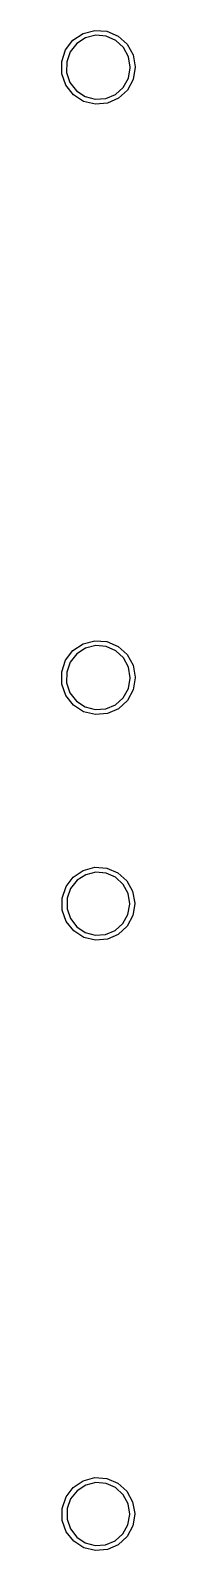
# Model space of a CAD drawing. Extents: x -22.6 to 22.6, y -33.6 to 33.6.
# Drawn here: x -22.6 to -19.4, y -33.6 to 33.6 of the extents above.
import ezdxf

# ---------------------------------------------------------------- set-up
doc = ezdxf.new("R2010")
doc.units = 0
doc.header["$MEASUREMENT"] = 0
doc.layers.add('BLACK', color=7, linetype='CONTINUOUS')

msp = doc.modelspace()

# ---------------------------------------------------------------- linework, layer by layer
at = {"layer": 'BLACK', "linetype": 'CONTINUOUS'}
for p, q in [((-21.6752, 33.4953), (-21.1544, 33.6334)), ((-21.1544, 33.6334), (-20.617, 33.5954)), ((-22.45, 32.7677), (-22.1231, 33.196)), ((-21.9561, 33.0508), (-22.245, 32.6844)), ((-22.1231, 33.196), (-21.6752, 33.4953)), ((-21.5642, 33.3038), (-21.9561, 33.0508)), ((-21.1115, 33.4163), (-21.5642, 33.3038)), ((-20.6467, 33.3761), (-21.1115, 33.4163)), ((-20.22, 33.1874), (-20.6467, 33.3761)), ((-20.617, 33.5954), (-20.1209, 33.3853)), ((-19.8774, 32.8708), (-20.22, 33.1874)), ((-20.1209, 33.3853), (-19.7196, 33.0258)), ((-19.7196, 33.0258), (-19.4563, 32.5558)), ((-22.6205, 32.2567), (-22.45, 32.7677)), ((-22.245, 32.6844), (-22.3995, 32.2443)), ((-19.6559, 32.4602), (-19.8774, 32.8708)), ((-19.5793, 32), (-19.6559, 32.4602)), ((-19.4563, 32.5558), (-19.3595, 32.0258)), ((-22.6163, 31.7179), (-22.6205, 32.2567)), ((-22.4377, 31.2096), (-22.6163, 31.7179)), ((-22.3995, 32.2443), (-22.4032, 31.7778)), ((-22.4032, 31.7778), (-22.2556, 31.3352)), ((-19.6633, 31.5188), (-19.5795, 31.9777)), ((-19.5795, 31.9777), (-19.5793, 32)), ((-19.3593, 32), (-19.4478, 31.4686)), ((-19.3595, 32.0258), (-19.3593, 32)), ((-22.1042, 30.7865), (-22.4377, 31.2096)), ((-22.2556, 31.3352), (-21.9725, 30.9644)), ((-21.9725, 30.9644), (-21.5846, 30.7052)), ((-20.2388, 30.8005), (-19.8912, 31.1117)), ((-19.7036, 30.9944), (-20.0992, 30.6287)), ((-19.8912, 31.1117), (-19.6633, 31.5188)), ((-19.4478, 31.4686), (-19.7036, 30.9944)), ((-21.6516, 30.4942), (-22.1042, 30.7865)), ((-21.1287, 30.3644), (-21.6516, 30.4942)), ((-21.5846, 30.7052), (-21.1337, 30.5856)), ((-21.1337, 30.5856), (-20.6683, 30.6186)), ((-20.592, 30.4109), (-21.1287, 30.3644)), ((-20.6683, 30.6186), (-20.2388, 30.8005)), ((-20.0992, 30.6287), (-20.592, 30.4109)), ((-22.45, 5.76773), (-22.1231, 6.19601)), ((-22.1231, 6.19601), (-21.6752, 6.49533)), ((-21.5642, 6.30385), (-21.9561, 6.05079)), ((-21.6752, 6.49533), (-21.1544, 6.63341)), ((-21.1115, 6.41631), (-21.5642, 6.30385)), ((-21.1544, 6.63341), (-20.617, 6.59536)), ((-20.6467, 6.37606), (-21.1115, 6.41631)), ((-20.22, 6.18742), (-20.6467, 6.37606)), ((-20.617, 6.59536), (-20.1209, 6.38528)), ((-19.8774, 5.87075), (-20.22, 6.18742)), ((-20.1209, 6.38528), (-19.7196, 6.02583)), ((-22.6205, 5.25666), (-22.45, 5.76773)), ((-22.245, 5.68442), (-22.3995, 5.24426)), ((-21.9561, 6.05079), (-22.245, 5.68442)), ((-19.6559, 5.46019), (-19.8774, 5.87075)), ((-19.7196, 6.02583), (-19.4563, 5.55576)), ((-19.5793, 5), (-19.6559, 5.46019)), ((-19.4563, 5.55576), (-19.3595, 5.02577)), ((-22.6163, 4.71792), (-22.6205, 5.25666)), ((-22.4377, 4.20959), (-22.6163, 4.71792)), ((-22.3995, 5.24426), (-22.4032, 4.77775)), ((-22.4032, 4.77775), (-22.2556, 4.33522)), ((-19.6633, 4.51876), (-19.5795, 4.97769)), ((-19.5795, 4.97769), (-19.5793, 5)), ((-19.3593, 5), (-19.4478, 4.46855)), ((-19.3595, 5.02577), (-19.3593, 5)), ((-22.1042, 3.78649), (-22.4377, 4.20959)), ((-22.2556, 4.33522), (-21.9725, 3.96436)), ((-20.2388, 3.80047), (-19.8912, 4.11172)), ((-19.8912, 4.11172), (-19.6633, 4.51876)), ((-19.4478, 4.46855), (-19.7036, 3.99441)), ((-21.6516, 3.49425), (-22.1042, 3.78649)), ((-21.9725, 3.96436), (-21.5846, 3.70518)), ((-21.1287, 3.36437), (-21.6516, 3.49425)), ((-21.5846, 3.70518), (-21.1337, 3.58561)), ((-21.1337, 3.58561), (-20.6683, 3.61856)), ((-20.592, 3.41085), (-21.1287, 3.36437)), ((-20.6683, 3.61856), (-20.2388, 3.80047)), ((-20.0992, 3.6287), (-20.592, 3.41085)), ((-19.7036, 3.99441), (-20.0992, 3.6287)), ((-22.4317, -4.24195), (-22.109, -3.81907)), ((-21.9422, -3.96452), (-22.2268, -4.32554)), ((-22.109, -3.81907), (-21.6667, -3.52353)), ((-21.556, -3.71514), (-21.9422, -3.96452)), ((-21.6667, -3.52353), (-21.1525, -3.38719)), ((-21.1098, -3.60432), (-21.556, -3.71514)), ((-21.1525, -3.38719), (-20.6218, -3.42476)), ((-20.6518, -3.64398), (-21.1098, -3.60432)), ((-20.2314, -3.82987), (-20.6518, -3.64398)), ((-20.6218, -3.42476), (-20.132, -3.63219)), ((-19.8938, -4.14193), (-20.2314, -3.82987)), ((-20.132, -3.63219), (-19.7357, -3.98711)), ((-19.7357, -3.98711), (-19.4758, -4.45125)), ((-22.6001, -4.74658), (-22.4317, -4.24195)), ((-22.2268, -4.32554), (-22.3792, -4.7593)), ((-19.6755, -4.54652), (-19.8938, -4.14193)), ((-19.6, -5), (-19.6755, -4.54652)), ((-19.4758, -4.45125), (-19.3802, -4.97455)), ((-22.5959, -5.27853), (-22.6001, -4.74658)), ((-22.4196, -5.78044), (-22.5959, -5.27853)), ((-22.3792, -4.7593), (-22.3828, -5.21901)), ((-22.3828, -5.21901), (-22.2373, -5.6551)), ((-19.6828, -5.47423), (-19.6002, -5.02199)), ((-19.6002, -5.02199), (-19.6, -5)), ((-19.38, -5), (-19.4673, -5.52475)), ((-19.3802, -4.97455), (-19.38, -5)), ((-22.0903, -6.1982), (-22.4196, -5.78044)), ((-22.2373, -5.6551), (-21.9584, -6.02056)), ((-21.9584, -6.02056), (-21.5761, -6.27596)), ((-20.2498, -6.18206), (-19.9074, -5.87534)), ((-19.7199, -5.99291), (-20.1106, -6.35401)), ((-19.9074, -5.87534), (-19.6828, -5.47423)), ((-19.4673, -5.52475), (-19.7199, -5.99291)), ((-21.6434, -6.48676), (-22.0903, -6.1982)), ((-21.1271, -6.61501), (-21.6434, -6.48676)), ((-21.5761, -6.27596), (-21.1318, -6.39379)), ((-21.1318, -6.39379), (-20.6732, -6.36132)), ((-20.5971, -6.5691), (-21.1271, -6.61501)), ((-20.6732, -6.36132), (-20.2498, -6.18206)), ((-20.1106, -6.35401), (-20.5971, -6.5691)), ((-22.4317, -31.242), (-22.109, -30.8191)), ((-22.109, -30.8191), (-21.6667, -30.5235)), ((-21.556, -30.7151), (-21.9422, -30.9645)), ((-21.6667, -30.5235), (-21.1525, -30.3872)), ((-21.1098, -30.6043), (-21.556, -30.7151)), ((-21.1525, -30.3872), (-20.6218, -30.4248)), ((-20.6518, -30.644), (-21.1098, -30.6043)), ((-20.2314, -30.8299), (-20.6518, -30.644)), ((-20.6218, -30.4248), (-20.132, -30.6322)), ((-19.8938, -31.1419), (-20.2314, -30.8299)), ((-20.132, -30.6322), (-19.7357, -30.9871)), ((-22.6001, -31.7466), (-22.4317, -31.242)), ((-22.2268, -31.3255), (-22.3792, -31.7593)), ((-21.9422, -30.9645), (-22.2268, -31.3255)), ((-19.6755, -31.5465), (-19.8938, -31.1419)), ((-19.7357, -30.9871), (-19.4758, -31.4512)), ((-19.6, -32), (-19.6755, -31.5465)), ((-19.4758, -31.4512), (-19.3802, -31.9746)), ((-22.5959, -32.2785), (-22.6001, -31.7466)), ((-22.4196, -32.7804), (-22.5959, -32.2785)), ((-22.3792, -31.7593), (-22.3828, -32.219)), ((-22.3828, -32.219), (-22.2373, -32.6551)), ((-19.6828, -32.4742), (-19.6002, -32.022)), ((-19.6002, -32.022), (-19.6, -32)), ((-19.38, -32), (-19.4673, -32.5247)), ((-19.3802, -31.9746), (-19.38, -32)), ((-22.0903, -33.1982), (-22.4196, -32.7804)), ((-22.2373, -32.6551), (-21.9584, -33.0206)), ((-20.2498, -33.1821), (-19.9074, -32.8753)), ((-19.9074, -32.8753), (-19.6828, -32.4742)), ((-19.4673, -32.5247), (-19.7199, -32.9929)), ((-21.6434, -33.4868), (-22.0903, -33.1982)), ((-21.9584, -33.0206), (-21.5761, -33.276)), ((-21.1271, -33.615), (-21.6434, -33.4868)), ((-21.5761, -33.276), (-21.1318, -33.3938)), ((-21.1318, -33.3938), (-20.6732, -33.3613)), ((-20.5971, -33.5691), (-21.1271, -33.615)), ((-20.6732, -33.3613), (-20.2498, -33.1821)), ((-20.1106, -33.354), (-20.5971, -33.5691)), ((-19.7199, -32.9929), (-20.1106, -33.354))]:
    msp.add_line(p, q, dxfattribs=at)

doc.saveas('drawing.dxf')
